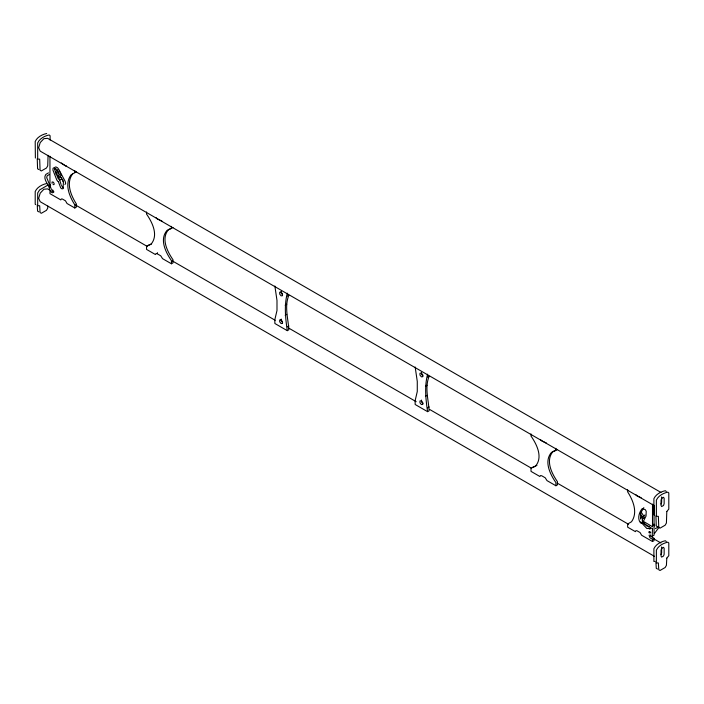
<?xml version="1.0" encoding="UTF-8"?>
<svg xmlns="http://www.w3.org/2000/svg" width="704" height="704" viewBox="0 0 704 704"><rect width="100%" height="100%" fill="white"/><g stroke="black" fill="none" stroke-linecap="round" stroke-linejoin="round"><path stroke-width="1.06" d="M146.546 211.983L146.546 214.086C152.328 222.411 158.778 235.303 150.929 244.323L146.546 246.25L146.546 249.41L155.434 254.54L155.971 253.598L157.212 253.774L160.767 255.834L162.545 258.65L171.442 263.78L171.442 260.63C165.66 252.296 159.21 239.404 167.05 230.393L171.442 228.457L171.442 226.354M531.01 433.946L531.01 436.049C536.782 444.382 543.242 457.274 535.392 466.286L531.01 468.222L531.01 471.381L539.898 476.511L540.434 475.57L541.675 475.746L545.23 477.796L547.008 480.621L555.905 485.751L555.905 482.592C550.123 474.267 543.673 461.375 551.514 452.355L555.905 450.428L555.905 448.316M274.868 286L276.989 300.441L276.989 310.517L274.833 319.678L274.868 323.497L287.285 330.669C285.454 317.97 284.09 305.774 287.285 293.172M287.285 296.138L288.842 295.24C284.266 306.548 288.165 318.296 288.842 329.771L287.285 330.669M415.158 366.995L417.278 381.445L417.278 391.512L415.131 400.682L415.158 404.492L427.583 411.664C425.744 398.966 424.38 386.769 427.583 374.167M427.583 377.133L429.132 376.235C424.556 387.543 428.454 399.291 429.132 410.766L427.583 411.664M52.052 183.374L52.07 182.046L53.082 181.984L54.067 183.242L54.05 184.562L53.046 184.624M644.046 518.496L644.107 516.63L640.746 511.43M48.074 155.338L47.722 165.827L46.473 168.001L41.325 170.966L40.075 170.245L39.679 159.157L37.682 159.069L37.682 142.93C39.6 138.565 44.748 135.837 49.166 134.948L50.107 135.758L50.107 140.061M47.828 206.078L47.722 208.146L46.473 210.32L41.325 213.286L40.075 212.564L39.679 205.779L37.682 205.691L37.682 192.966L39.653 189.878L48.136 184.976M54.789 169.972L54.903 168.529L54.586 169.303L55.686 168.793L56.742 169.33M661.038 504.046L661.654 502.286L661.654 496.901M661.038 554.602L661.654 552.834L661.654 546.929M643.078 521.884L646.052 516.023L646.219 511.28L645.286 509.67L642.286 508.526C639.065 512.248 637.138 518.681 640.49 522.861L641.714 523.371L642.585 522.861M72.521 174.02C65.85 183.216 70.919 195.43 76.349 203.931L76.349 207.09L74.8 207.988L67.038 203.509L65.481 200.816L62.374 199.021L61.292 198.942L60.826 199.918L49.949 193.644L49.949 191.382L52.439 192.817L53.372 192.28L53.073 190.309L51.709 189.649M156.992 253.651L157.529 252.701M643.834 507.628L640.772 512.873L640.57 519.015M64.944 184.518L65.674 183.427L65.208 181.438L58.802 169.382L57.596 167.798L55.836 166.91L53.09 168.203L52.941 170.122L56.822 180.083L57.878 181.377M654.447 533.491L659.076 527.234M642.101 517.977L642.532 517.493L642.224 518.03L642.25 517.026L640.279 513.99M645.014 515.002L640.825 517.66M644.442 517.634L642.118 519.024L642.426 518.408L642.418 520.221M48.479 172.867L45.804 174.46C42.346 179.344 49.377 184.782 49.623 189.666L49.782 189.974M49.236 174.557L47.089 175.833L46.746 177.698L51.242 188.962M76.349 171.767L70.972 174.918C64.302 184.114 69.37 196.328 74.8 204.829L74.8 207.988M59.462 180.277L61.644 179.01M171.442 263.78L172.99 262.882L172.99 259.732C167.218 251.398 160.758 238.506 168.608 229.495L172.99 227.559M285.164 305.166L286.722 304.269M285.164 315.242L286.722 314.345M287.32 326.894L288.869 325.996M425.462 386.162L427.011 385.264M425.462 396.238L427.011 395.34M427.61 407.889L429.167 406.991M555.905 485.751L557.454 484.854L557.454 481.694C551.672 473.37 545.222 460.478 553.071 451.458L557.454 449.53M649.079 535.207L650.012 537.821L652.494 539.255L654.051 538.358L654.051 540.619L652.494 541.517L641.626 535.242L640.068 532.55L636.962 530.754L635.879 530.675L635.413 531.652L627.651 527.173L627.651 524.014L631.497 521.77C638.123 512.556 633.09 500.359 627.651 491.85L627.651 489.746M655.292 561.37L653.893 561.458L653.893 548.724C655.811 544.359 660.95 541.631 665.368 540.742L666.318 541.552M658.486 526.874L655.38 528.616M148.095 245.362L151.606 243.813M532.558 467.324L536.95 465.388M653.479 524.445L654.078 524.181L654.773 525.052L654.597 525.853L653.796 525.474M649.37 526.249L648.375 526.354L648.384 527.032M649.405 528.933L650.39 528.818L650.373 527.481M35.825 204.618L35.2 204.257L35.2 191.523C37.118 187.158 42.258 184.43 46.675 183.542M654.509 515.196L653.893 514.835L653.893 498.696C655.811 494.331 660.95 491.594 665.368 490.714L666.318 491.524M46.675 133.514C42.258 134.402 37.118 137.13 35.2 141.495L35.385 158.039M649.862 528.59L646.774 528.44L640.702 521.866M66.563 166.003L65.481 165.924L61.292 162.958M641.159 497.746L636.962 495.862L635.879 494.692M57.156 170.113L56.223 170.658L56.223 174.601M653.118 535.744L654.051 535.207L654.051 505.34M162.017 221.109L157.212 218.882L155.971 217.624M546.471 443.08L541.675 440.845L540.434 439.586M61.767 178.13L57.64 175.912M660.95 492.43L47.599 138.318L43.894 138.679L40.198 142.586L38.667 147.743L40.198 151.131L654.5 505.798M38.843 169.532L37.585 168.81L37.233 158.726M657.527 526.733L656.278 526.011L655.926 515.926M52.334 190.969L53.988 191.919M654.051 538.358L650.901 536.228M51.41 191.083L47.599 188.883L43.894 189.253L40.198 193.16L38.667 198.317L40.198 201.705L654.5 556.371M75.214 204.829L147.602 246.62M172.366 260.92L275.22 320.302M288.552 328.002L416.178 401.685M429.51 409.376L531.423 468.213M557.137 483.058L628.566 524.304M653.33 538.595L660.95 542.995M38.843 211.851L37.585 211.13L37.25 205.313M657.527 569.052L656.278 568.33L655.943 562.514M643.518 521.435L652.617 526.812M642.294 522.738L652.089 528.537M63.51 187.959L61.415 185.53M59.33 171.371L59.814 171.82M642.171 520.775L647.02 526.205M650.082 534.714L651.209 536.439L652.221 536.703L652.494 528.634M422.919 375.945L421.529 374.202L421.529 372.346M422.919 403.665L421.529 401.931L421.529 400.066M282.63 294.95L281.23 293.207L281.23 291.342M282.63 322.67L281.23 320.927L281.23 319.07M57.253 170.359L63.51 182.142M54.974 170.72L58.441 179.221M60.166 172.445L61.186 175.366M62.55 179.274L63.43 182.31L62.999 188.69L61.961 188.848L60.738 187.95L58.291 181.5M61.107 184.545L57.948 174.689L57.781 169.761M652.494 504.099L652.494 526.504M652.494 539.255L652.494 541.517M74.8 170.562L74.8 172.665M49.949 156.226L49.949 187.158M666.802 511.482L666.415 523.028L665.157 525.193L660.018 528.167L658.768 527.446L658.372 516.358L656.374 516.27L656.374 500.13C658.293 495.766 663.432 493.029 667.858 492.149L668.8 492.958L668.8 509.098L666.802 511.482M666.802 558.105L666.415 565.347L665.157 567.512L660.018 570.486L658.768 569.765L658.372 562.98L656.374 562.892L656.374 550.158C658.293 545.794 663.432 543.066 667.858 542.177L668.8 542.986L668.8 555.72L666.802 558.105M649.123 531.828L648.965 532.602L649.959 533.086L650.742 532.611L650.232 531.837L649.123 531.828M661.654 498.362L661.038 500.13L661.038 505.507L661.654 506.563L663.529 505.481L664.145 503.721L664.145 498.335L663.529 497.279L661.654 498.362M661.654 548.398L661.038 550.158L661.038 556.063L661.654 557.119L663.529 556.037L664.145 554.268L664.145 548.363L663.529 547.316L661.654 548.398M50.591 185.504L50.274 186.173L49.298 184.624L49.984 184.545L50.591 185.504M281.081 292.116L279.682 292.239L279.682 294.105L281.081 295.847L282.471 295.715L282.471 293.858L281.081 292.116M281.081 319.836L279.682 319.959L279.682 321.825L281.081 323.567L282.471 323.444L282.471 321.578L281.081 319.836M421.37 373.111L419.971 373.234L419.971 375.1L421.37 376.842L422.77 376.719L422.77 374.854L421.37 373.111M421.37 400.84L419.971 400.963L419.971 402.82L421.37 404.562L422.77 404.439L422.77 402.574L421.37 400.84"/></g></svg>
